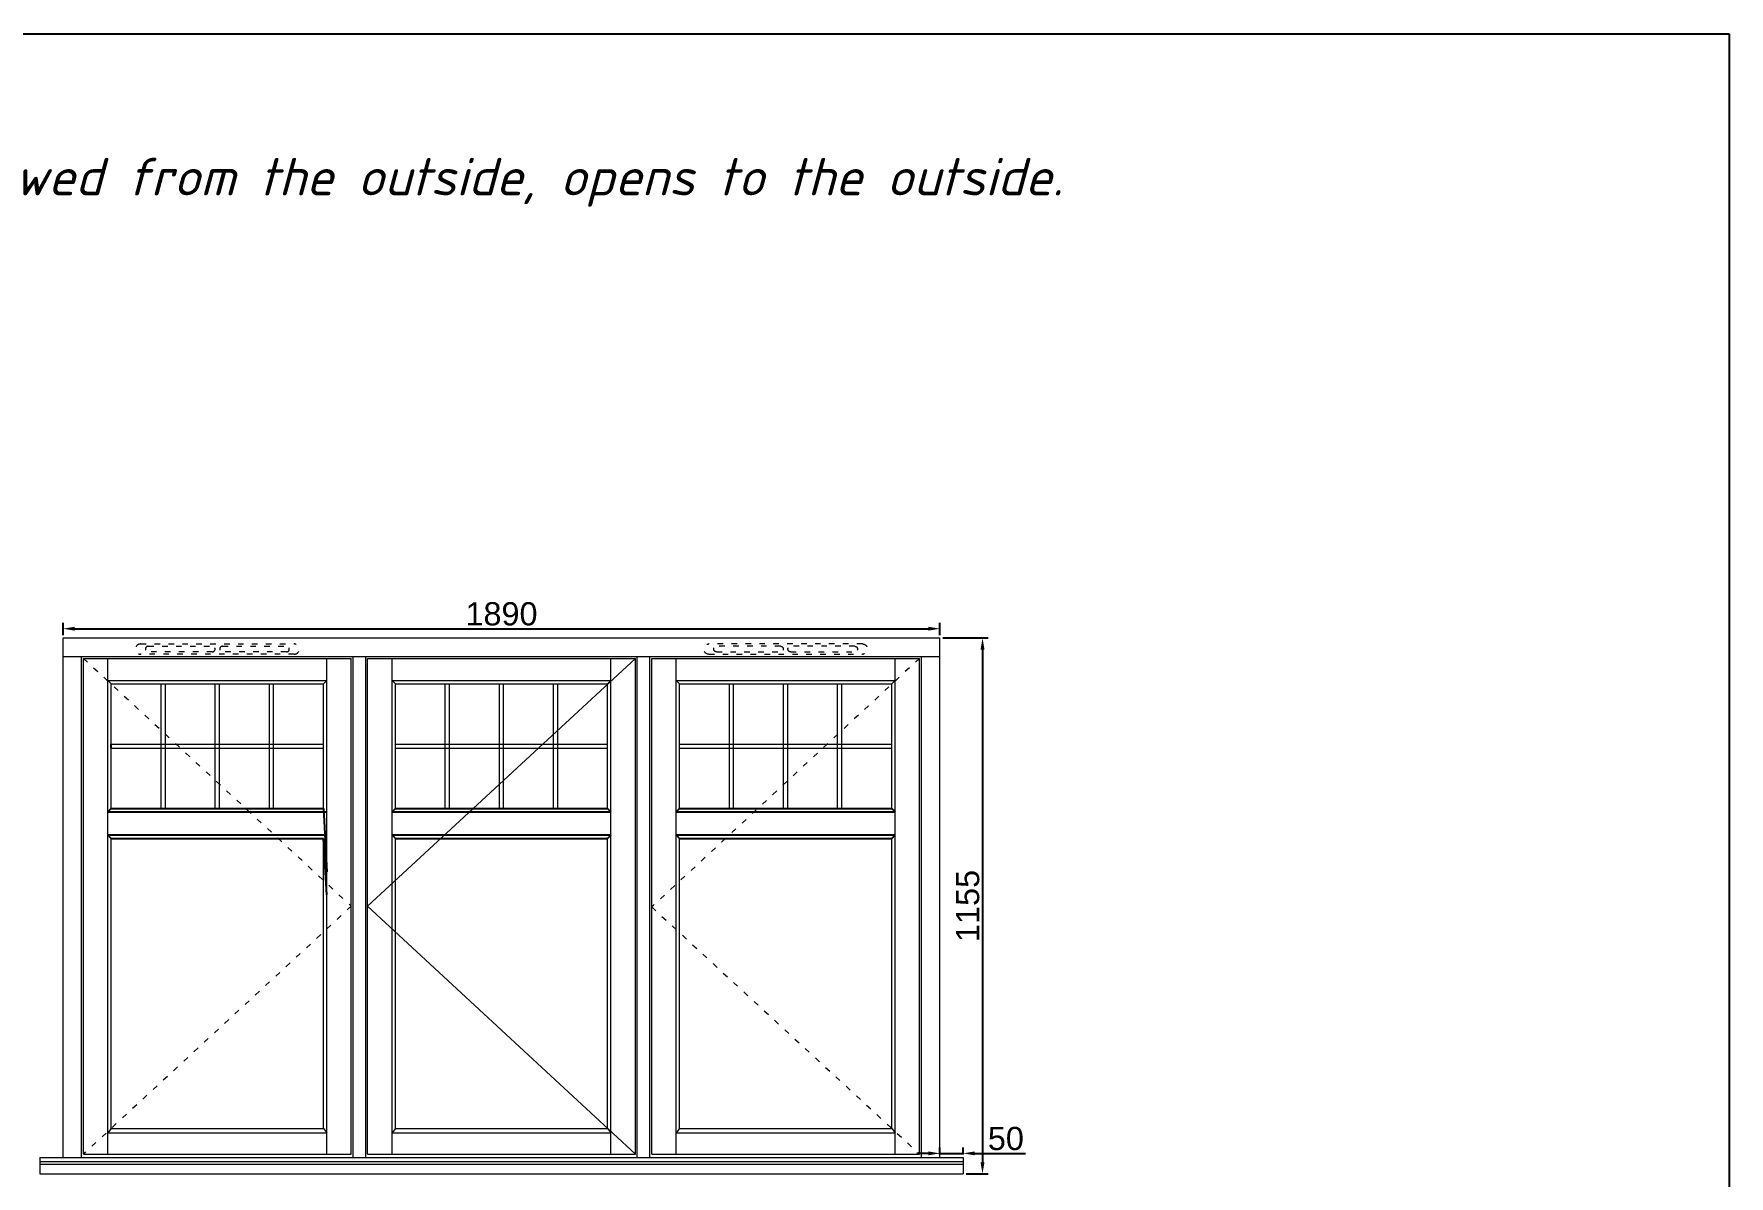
# Model space of a CAD drawing. Header units: millimetres. Extents: x 0 to 182016, y 11 to 3710.
# Drawn here: x 178362 to 182016, y 1249 to 3710 of the extents above; entities that cross this region are included whole.
import ezdxf

# ---------------------------------------------------------------- set-up
doc = ezdxf.new("R2010")
doc.units = ezdxf.units.MM
doc.linetypes.add('ACAD_ISO03W100', pattern=[30, 12, -18])
doc.styles.add('ROMANS', font='stylu.ttf', dxfattribs={"oblique": 15})
doc.styles.get("Standard").update_dxf_attribs({"font": 'arial.ttf'})
doc.linetypes.add('TRACKS', pattern='A,3.81,[130,ltypeshp.shx,S=6.35,R=0,X=0,Y=0],3.81', length=7.62)
doc.dimstyles.new('Padidinti matmenys', dxfattribs={"dimscale": 10, "dimtxt": 5, "dimasz": 2.5, "dimexe": 1.25, "dimexo": 0.625, "dimtad": 1, "dimdec": 1, "dimtxsty": 'Standard', "dimcen": 2.5, "dimadec": 0, "dimazin": 0, "dimtfac": 1, "dimtdec": 1, "dimtmove": 0, "dimatfit": 3, "dimfxl": 1, "dimarcsym": 0})

# ---------------------------------------------------------------- blocks, each defined once
blk = doc.blocks.new('*D1455')
at = {"color": 0, "lineweight": -2, "transparency": 16777216}
for p, q in [((178425.1, 2414.9), (178425.1, 2441)), ((178450.1, 2428.5), (180290.1, 2428.5)), ((180315.1, 2414.9), (180315.1, 2441))]:
    blk.add_line(p, q, dxfattribs=at)
at = {"color": 0, "transparency": 16777216}
for points in [[(178450.1, 2432.7), (178450.1, 2424.4), (178425.1, 2428.5)], [(180290.1, 2432.7), (180290.1, 2424.4), (180315.1, 2428.5)]]:
    blk.add_solid(points, dxfattribs=at)
at = {"layer": 'Defpoints', "color": 0, "transparency": 16777216}
for p in [(180315.1, 2428.5), (178425.1, 2408.7), (180315.1, 2408.7)]:
    blk.add_point(p, dxfattribs=at)
at = {"color": 0, "lineweight": 5, "transparency": 16777216, "insert": (179370.1, 2460.3), "char_height": 50, "attachment_point": 5}
blk.add_mtext('1890', dxfattribs=at)
blk = doc.blocks.new('tv')
at = {"linetype": 'ACAD_ISO03W100', "lineweight": 5}
for p, q in [((29400.1, 41533.7), (29731.1, 41533.7)), ((29731.1, 41511.7), (29400.1, 41511.7))]:
    blk.add_line(p, q, dxfattribs=at)
for points in [[(29416.6, 41528.7), (29554.6, 41528.7, -1), (29554.6, 41516.7), (29416.6, 41516.7, -1)], [(29576.6, 41516.7, -1), (29576.6, 41528.7), (29714.6, 41528.7, -1), (29714.6, 41516.7)]]:
    blk.add_lwpolyline(points, format="xyb", close=True, dxfattribs=at)
for centre, start, end in [((29400.1, 41522.7), 90, 270), ((29731.1, 41522.7), 270, 90)]:
    blk.add_arc(centre, 11, start, end, dxfattribs=at)
blk = doc.blocks.new('*D1475')
at = {"color": 0, "lineweight": -2, "transparency": 16777216}
for p, q in [((180321.4, 2408.7), (180419.3, 2408.7)), ((180406.8, 2383.7), (180406.8, 1278.6)), ((180371.4, 1253.6), (180419.3, 1253.6))]:
    blk.add_line(p, q, dxfattribs=at)
at = {"color": 0, "transparency": 16777216}
for points in [[(180402.6, 2383.7), (180411, 2383.7), (180406.8, 2408.7)], [(180402.6, 1278.6), (180411, 1278.6), (180406.8, 1253.6)]]:
    blk.add_solid(points, dxfattribs=at)
at = {"layer": 'Defpoints', "color": 0, "transparency": 16777216}
for p in [(180315.1, 2408.7), (180365.1, 1253.6), (180406.8, 1253.6)]:
    blk.add_point(p, dxfattribs=at)
at = {"color": 0, "lineweight": 5, "transparency": 16777216, "insert": (180375, 1831.1), "char_height": 50, "attachment_point": 5, "rotation": 90}
blk.add_mtext('1155', dxfattribs=at)
blk = doc.blocks.new('*D2019')
at = {"color": 0, "lineweight": -2, "ltscale": 0.1, "transparency": 16777216}
for p, q in [((180290.1, 1297.8), (180265.1, 1297.8)), ((180315.1, 1295.2), (180315.1, 1310.3)), ((180315.1, 1297.8), (180365.1, 1297.8)), ((180365.1, 1295.2), (180365.1, 1310.3)), ((180390.1, 1297.8), (180499.1, 1297.8))]:
    blk.add_line(p, q, dxfattribs=at)
at = {"color": 0, "ltscale": 0.1, "transparency": 16777216}
for points in [[(180290.1, 1302), (180290.1, 1293.6), (180315.1, 1297.8)], [(180390.1, 1302), (180390.1, 1293.6), (180365.1, 1297.8)]]:
    blk.add_solid(points, dxfattribs=at)
at = {"layer": 'Defpoints', "color": 0, "ltscale": 0.1, "transparency": 16777216}
for p in [(180315.1, 1289), (180365.1, 1297.8), (180365.1, 1289)]:
    blk.add_point(p, dxfattribs=at)
at = {"color": 0, "ltscale": 0.1, "transparency": 16777216, "insert": (180457.1, 1329.6), "char_height": 50, "attachment_point": 5}
blk.add_mtext('50', dxfattribs=at)

msp = doc.modelspace()

# ---------------------------------------------------------------- linework, layer by layer
at = {"lineweight": 5}
for p, q in [((178425.1447455, 2408.6506378), (180315.1114362, 2408.6506378)), ((178425.1447455, 1288.9700171), (178425.1447455, 2408.6506378)), ((180315.1114362, 1288.9700171), (180315.1114362, 2408.6506378)), ((178425.1447455, 2368.6506374), (180315.1114362, 2368.6506374)), ((178465.1447455, 1288.9700171), (178465.1447455, 2368.6506374)), ((178469.1447455, 2364.6506374), (179046.4669759, 2364.6506374)), ((178469.1447455, 1296.4201886), (178469.1447455, 2364.6506374)), ((178521.8276515, 1296.4201886), (178521.8276515, 2364.6506374)), ((178993.7840702, 1296.4201886), (178993.7840702, 2364.6506374)), ((179046.4669759, 1296.4201886), (179046.4669759, 2364.6506374)), ((179050.4669759, 1288.9700171), (179050.4669759, 2368.6506374)), ((179077.4669759, 1288.9700171), (179077.4669759, 2368.6506374)), ((179081.4669759, 2364.6506374), (179658.7892057, 2364.6506374)), ((179081.4669759, 1296.4201886), (179081.4669759, 2364.6506374)), ((179134.1498816, 1296.4201886), (179134.1498816, 2364.6506374)), ((179606.1063004, 1296.4201886), (179606.1063004, 2364.6506374)), ((179658.789206, 1296.4201886), (179658.789206, 2364.6506374)), ((179662.7892061, 1288.9700171), (179662.7892061, 2368.6506374)), ((179689.7892061, 1288.9700171), (179689.7892061, 2368.6506374)), ((179693.7892061, 2364.6506374), (180271.1114358, 2364.6506374)), ((179693.7892061, 1296.4201886), (179693.7892061, 2364.6506374)), ((179746.4721118, 1296.4201886), (179746.4721118, 2364.6506374)), ((180218.4285305, 1296.4201886), (180218.4285305, 2364.6506374)), ((180271.1114358, 1296.4201886), (180271.1114358, 2364.6506374)), ((180275.1114358, 1288.9700171), (180275.1114358, 2368.6506374)), ((178521.8276515, 2316.9677317), (178993.7840702, 2316.9677317)), ((178529.1447458, 2309.6506374), (178521.8276515, 2316.9677317)), ((178529.1447458, 2309.6506374), (178986.4669759, 2309.6506374)), ((178529.1447458, 2041.1274177), (178529.1447458, 2309.6506374)), ((178636.7197458, 2041.1274177), (178636.7197458, 2309.6506374)), ((178645.7197458, 2041.1274177), (178645.7197458, 2309.6506374)), ((178753.2947458, 2041.1274177), (178753.2947458, 2309.6506374)), ((178762.2947458, 2041.1274177), (178762.2947458, 2309.6506374)), ((178869.8697458, 2041.1274177), (178869.8697458, 2309.6506374)), ((178878.8697458, 2041.1274177), (178878.8697458, 2309.6506374)), ((178986.4669759, 2309.6506374), (178993.7840702, 2316.9677317)), ((178986.4669759, 2041.1274177), (178986.4669759, 2309.6506374)), ((179134.1498816, 2316.9677317), (179606.1063004, 2316.9677317)), ((179141.4669759, 2309.6506374), (179134.1498816, 2316.9677317)), ((179141.4669759, 2309.6506374), (179598.789206, 2309.6506374)), ((179141.4669759, 2041.1274177), (179141.4669759, 2309.6506374)), ((179249.0419759, 2041.1274177), (179249.0419759, 2309.6506374)), ((179258.0419759, 2041.1274177), (179258.0419759, 2309.6506374)), ((179365.6169759, 2041.1274177), (179365.6169759, 2309.6506374)), ((179374.6169759, 2041.1274177), (179374.6169759, 2309.6506374)), ((179482.1919759, 2041.1274177), (179482.1919759, 2309.6506374)), ((179491.1919759, 2041.1274177), (179491.1919759, 2309.6506374)), ((179598.789206, 2309.6506374), (179606.1063004, 2316.9677317)), ((179598.789206, 2041.1274177), (179598.789206, 2309.6506374)), ((179746.4721118, 2316.9677317), (180218.4285305, 2316.9677317)), ((179753.7892061, 2309.6506374), (179746.4721118, 2316.9677317)), ((179753.7892061, 2309.6506374), (180211.1114362, 2309.6506374)), ((179753.7892061, 2041.1274177), (179753.7892061, 2309.6506374)), ((179861.3642061, 2041.1274177), (179861.3642061, 2309.6506374)), ((179870.3642061, 2041.1274177), (179870.3642061, 2309.6506374)), ((179977.9392061, 2041.1274177), (179977.9392061, 2309.6506374)), ((179986.9392061, 2041.1274177), (179986.9392061, 2309.6506374)), ((180094.5142061, 2041.1274177), (180094.5142061, 2309.6506374)), ((180103.5142061, 2041.1274177), (180103.5142061, 2309.6506374)), ((180211.1114362, 2309.6506374), (180218.4285305, 2316.9677317)), ((180211.1114362, 2041.1274177), (180211.1114362, 2309.6506374)), ((178529.1447458, 2179.8890276), (178986.4669759, 2179.8890276)), ((178529.1447458, 2170.8890276), (178986.4669759, 2170.8890276)), ((179141.4669759, 2179.8890276), (179598.789206, 2179.8890276)), ((179141.4669759, 2170.8890276), (179598.789206, 2170.8890276)), ((179753.7892061, 2179.8890276), (180211.1114362, 2179.8890276)), ((179753.7892061, 2170.8890276), (180211.1114362, 2170.8890276)), ((178529.1447458, 1351.4201886), (178529.1447458, 1976.1274177)), ((178986.4669759, 1351.4201886), (178986.4669759, 1976.1274177)), ((179141.4669759, 1351.4201886), (179141.4669759, 1976.1274177)), ((179598.789206, 1351.4201886), (179598.789206, 1976.1274177)), ((179753.7892061, 1351.4201886), (179753.7892061, 1976.1274177)), ((180211.1114362, 1351.4201886), (180211.1114362, 1976.1274177)), ((178529.1447458, 1351.4201886), (178521.8276515, 1342.4388148)), ((178521.8276515, 1342.4388148), (178993.7840702, 1342.4388148)), ((178529.1447458, 1351.4201886), (178986.4669759, 1351.4201886)), ((178986.4669759, 1351.4201886), (178993.7840702, 1342.4388148)), ((179141.4669759, 1351.4201886), (179134.1498816, 1342.4388148)), ((179134.1498816, 1342.4388148), (179606.1063004, 1342.4388148)), ((179141.4669759, 1351.4201886), (179598.789206, 1351.4201886)), ((179598.789206, 1351.4201886), (179606.1063004, 1342.4388148)), ((179753.7892061, 1351.4201886), (179746.4721118, 1342.4388148)), ((179746.4721118, 1342.4388148), (180218.4285305, 1342.4388148)), ((179753.7892061, 1351.4201886), (180211.1114362, 1351.4201886)), ((180211.1114362, 1351.4201886), (180218.4285305, 1342.4388148)), ((178375.1447455, 1288.9700171), (180365.1114362, 1288.9700171)), ((178375.1447455, 1288.9700171), (178375.1447455, 1253.6201886)), ((178375.1447455, 1280.1924588), (180365.1114362, 1280.1924588)), ((178469.1447455, 1296.4201886), (179046.4669759, 1296.4201886)), ((179081.4669759, 1296.4201886), (179658.7892057, 1296.4201886)), ((179693.7892061, 1296.4201886), (180271.1114358, 1296.4201886)), ((180365.1114362, 1288.9700171), (180365.1114362, 1253.6201886)), ((178375.1447455, 1274.2371819), (180365.1114362, 1274.2371819)), ((178375.1447455, 1253.6201886), (180365.1114362, 1253.6201886))]:
    msp.add_line(p, q, dxfattribs=at)
at = {"linetype": 'ACAD_ISO03W100', "lineweight": 5}
for p, q in [((178469.1447455, 2364.6506374), (179046.4669759, 1830.535413)), ((180271.1114362, 2364.6506374), (179693.7892057, 1828.8103272)), ((179046.4669759, 1830.535413), (178469.1447455, 1296.4201886)), ((179693.7892057, 1828.8103272), (180271.1114362, 1296.4201886))]:
    msp.add_line(p, q, dxfattribs=at)
at = {"color": 5, "linetype": 'TRACKS', "lineweight": 5}
for p, q in [((179658.789206, 2364.6506374), (179081.4669756, 1830.535413)), ((179081.4669756, 1830.535413), (179658.789206, 1296.4201886))]:
    msp.add_line(p, q, dxfattribs=at)
at = {"ltscale": 0.1}
for p, q in [((178529.1447458, 2170.8890276), (178529.1447458, 2179.8890276)), ((178521.8276515, 2033.8103234), (178993.7840702, 2033.8103234)), ((178529.1447458, 2041.1274177), (178986.4669759, 2041.1274177)), ((179134.1498816, 2033.8103234), (179606.1063004, 2033.8103234)), ((179141.4669759, 2041.1274177), (179598.789206, 2041.1274177)), ((179746.4721118, 2033.8103234), (180218.4285305, 2033.8103234)), ((179753.7892061, 2041.1274177), (180211.1114362, 2041.1274177)), ((178521.8276515, 1984.2258439), (178993.7840702, 1984.2258439)), ((178529.1447458, 1976.1274177), (178986.4669759, 1976.1274177)), ((179134.1498816, 1984.2258439), (179606.1063004, 1984.2258439)), ((179141.4669759, 1976.1274177), (179598.789206, 1976.1274177)), ((179746.4721118, 1984.2258439), (180218.4285305, 1984.2258439)), ((179753.7892061, 1976.1274177), (180211.1114362, 1976.1274177))]:
    msp.add_line(p, q, dxfattribs=at)
msp.add_lwpolyline([(182015.8067866, 3710.4502728), (182015.8067866, 10.9108603), (176516.4914438, 10.9108603), (176516.4914438, 3710.4502728)], close=True)
for points in [[(178521.8276515, 2033.8103234), (178529.1447458, 2041.1274177)], [(178986.4669759, 2041.1274177), (178993.7840702, 1904.5852374)], [(179141.4669759, 2041.1274177), (179134.1498816, 2033.8103234)], [(179598.789206, 2041.1274177), (179606.1063004, 2033.8103234)], [(179753.7892061, 2041.1274177), (179746.4721118, 2033.8103234)], [(180211.1114362, 2041.1274177), (180218.4285305, 2033.8103234)], [(178529.1447458, 1976.1274177), (178521.8276515, 1984.2258439)], [(178993.7840702, 1855.000758), (178986.4669759, 1976.1274177)], [(179134.1498816, 1984.2258439), (179141.4669759, 1976.1274177)], [(179606.1063004, 1984.2258439), (179598.789206, 1976.1274177)], [(179746.4721118, 1984.2258439), (179753.7892061, 1976.1274177)], [(180211.1114362, 1976.1274177), (180218.4285305, 1984.2258439)]]:
    msp.add_lwpolyline(points, dxfattribs=at)

# ---------------------------------------------------------------- block references
at = {"color": 1}
msp.add_blockref('tv', (149192.2230286, -39138.0322058), dxfattribs=at)
at = {"color": 1, "xscale": -1}
msp.add_blockref('tv', (209548.0331533, -39138.0322058), dxfattribs=at)

# ---------------------------------------------------------------- texts
at = {"lineweight": 0, "insert": (178162.689984, 3443.1762634), "char_height": 80.838163663, "attachment_point": 1, "style": 'ROMANS'}
msp.add_mtext('{\\fISOCPEUR|b0|i0|c186|p34;Viewed from the outside, opens to the outside.}', dxfattribs=at)

# ---------------------------------------------------------------- dimensions: what is measured, and where the dimension line sits
at = {"color": 1, "lineweight": 5}
dim = msp.add_linear_dim(base=(180315.1114362, 2428.5366272), p1=(178425.1447455, 2408.6506378), p2=(180315.1114362, 2408.6506378), dimstyle='Padidinti matmenys', dxfattribs=at)
dim.commit()
dim.dimension.update_dxf_attribs({"geometry": '*D1455', "text_midpoint": (179370.1280908, 2460.3152766)})
dim = msp.add_linear_dim(base=(180406.8150646, 1253.6201886), p1=(180315.1114362, 2408.6506378), p2=(180365.1114362, 1253.6201886), angle=90, dimstyle='Padidinti matmenys', dxfattribs=at)
dim.commit()
dim.dimension.update_dxf_attribs({"geometry": '*D1475', "text_midpoint": (180406.8150646, 1831.1354132), "dimtype": 160})
at = {"color": 1, "ltscale": 0.1}
dim = msp.add_linear_dim(base=(180365.1114362, 1297.8078052), p1=(180315.1114362, 1288.9700171), p2=(180365.1114362, 1288.9700171), dimstyle='Padidinti matmenys', dxfattribs=at)
dim.commit()
dim.dimension.update_dxf_attribs({"geometry": '*D2019', "text_midpoint": (180457.0879027, 1329.5864545)})

doc.saveas('drawing.dxf')
